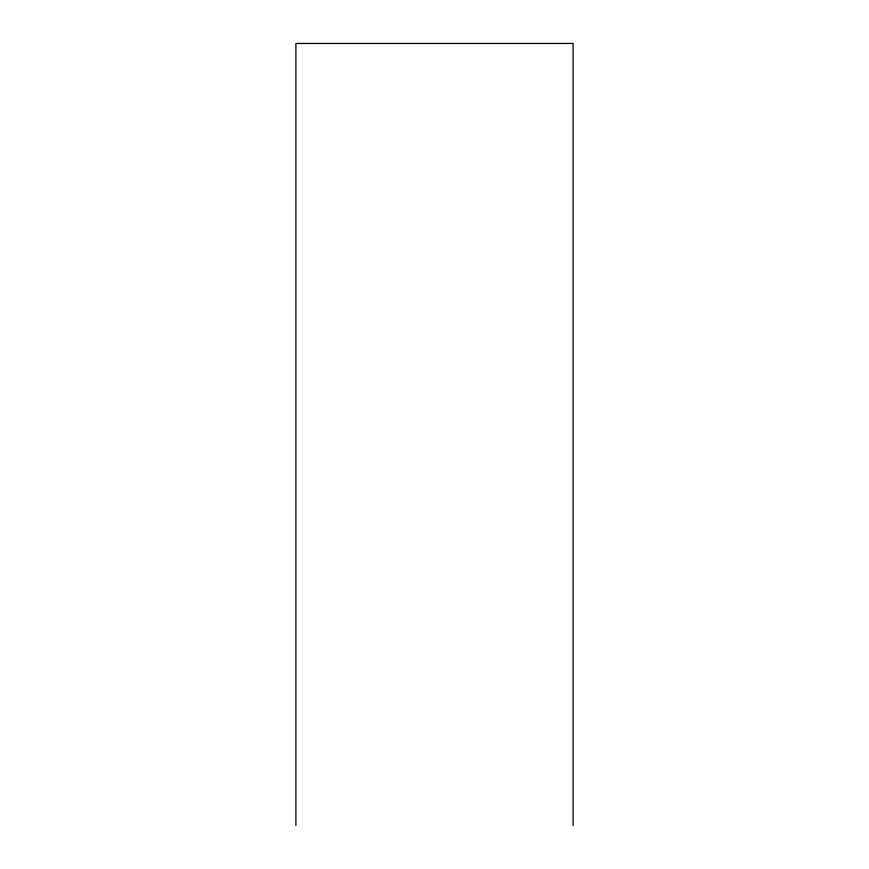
<?xml version="1.0" encoding="UTF-8"?>
<svg xmlns="http://www.w3.org/2000/svg" width="869" height="869" viewBox="0 0 869 869"><rect width="100%" height="100%" fill="white"/><g stroke="black" fill="none" stroke-linecap="round" stroke-linejoin="round"><path stroke-width="1.3" d="M573.106 825.55L573.106 43.45L295.894 43.45L295.894 825.55"/></g></svg>
